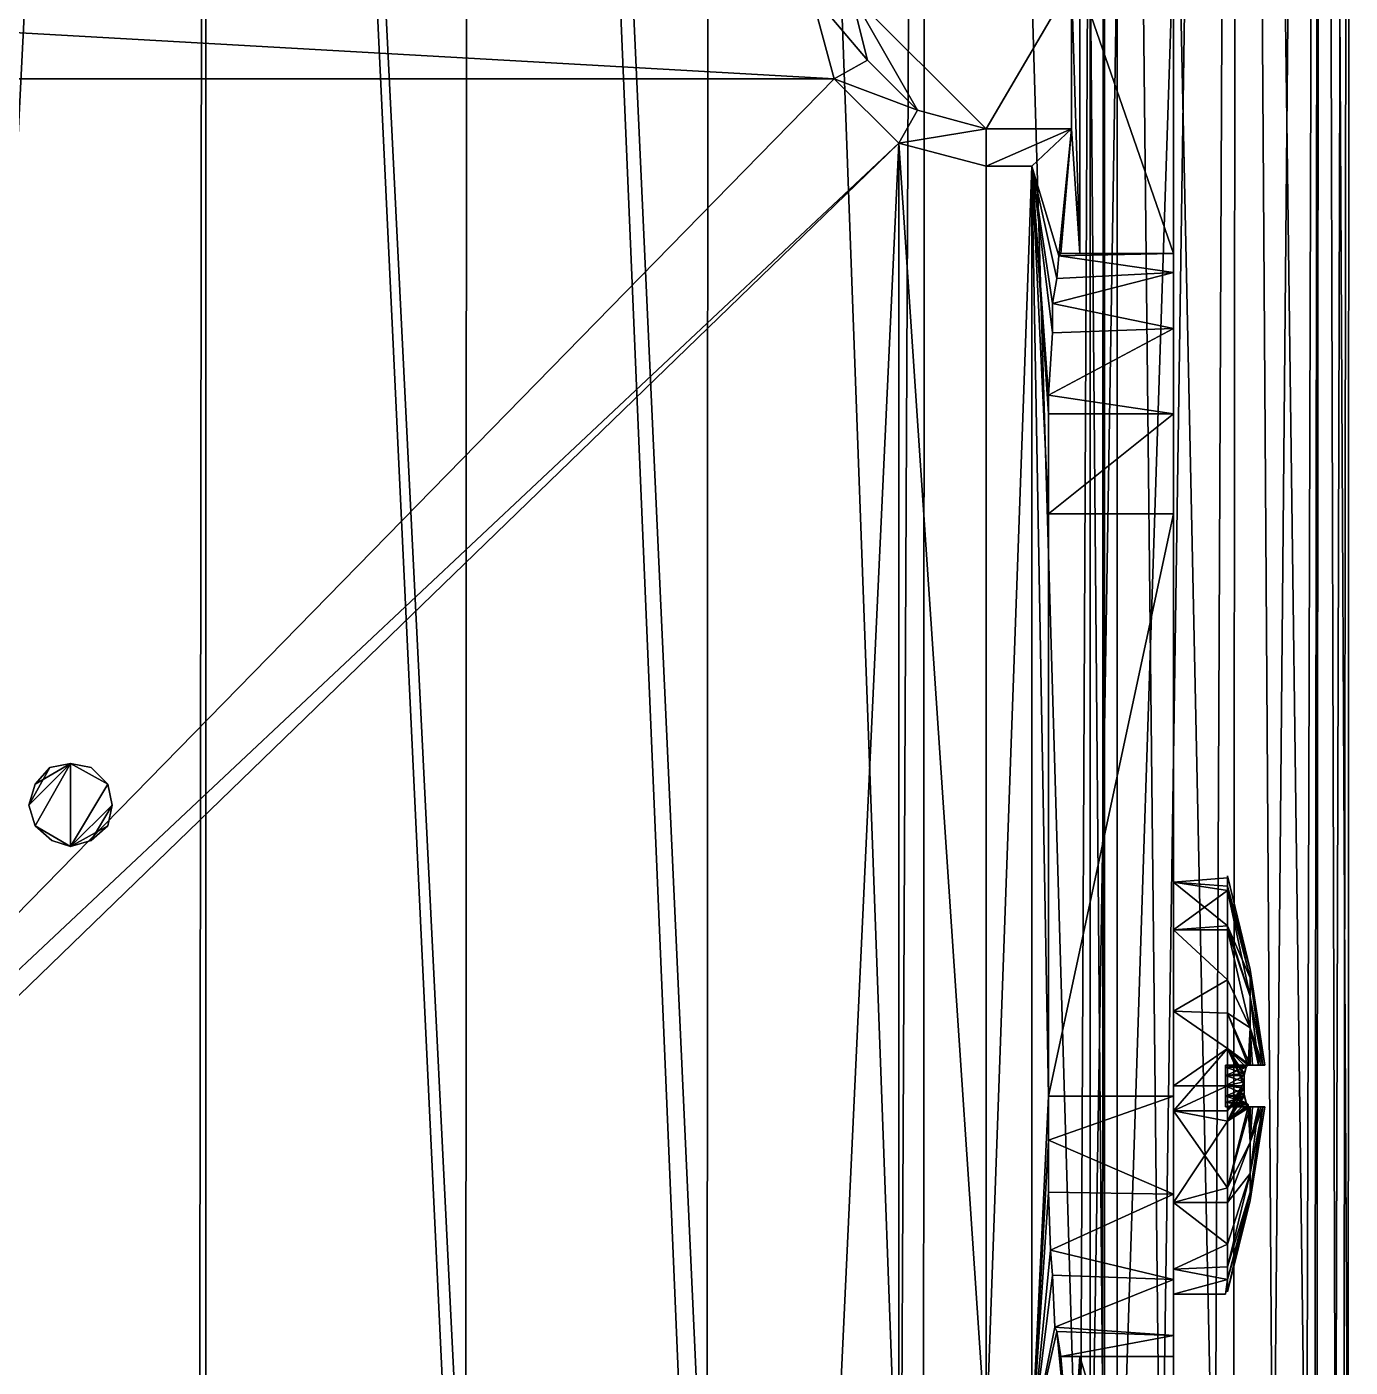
# Model space of a CAD drawing. Header units: metres. Extents: x -0.073 to 0.073, y -0.252 to 0.252.
# Drawn here: x -0.02381 to 0.01594, y -0.08532 to -0.04506 of the extents above; entities that cross this region are included whole.
import ezdxf

# ---------------------------------------------------------------- set-up
doc = ezdxf.new("R2010")
doc.units = ezdxf.units.M
for name, color, linetype in [('Object_0046', 9, 'CONTINUOUS'), ('Object_0047', 9, 'CONTINUOUS'), ('Object_0048', 9, 'CONTINUOUS'), ('Object_0050', 9, 'CONTINUOUS'), ('Object_0053', 9, 'CONTINUOUS'), ('Object_0058', 9, 'CONTINUOUS'), ('Object_0059', 9, 'CONTINUOUS'), ('Object_0091', 9, 'CONTINUOUS'), ('Object_0094', 9, 'CONTINUOUS'), ('Object_0096', 9, 'CONTINUOUS'), ('Object_0110', 9, 'CONTINUOUS'), ('Object_0111', 9, 'CONTINUOUS'), ('Object_0112', 9, 'CONTINUOUS'), ('Object_0128', 9, 'CONTINUOUS'), ('Object_0133', 9, 'CONTINUOUS'), ('Object_0136', 9, 'CONTINUOUS'), ('Object_0144', 9, 'CONTINUOUS'), ('Object_0147', 9, 'CONTINUOUS'), ('Object_0148', 9, 'CONTINUOUS'), ('Object_0153', 9, 'CONTINUOUS'), ('Object_0155', 9, 'CONTINUOUS'), ('Object_0156', 9, 'CONTINUOUS'), ('Object_0165', 9, 'CONTINUOUS'), ('Object_0167', 9, 'CONTINUOUS'), ('Object_0170', 9, 'CONTINUOUS'), ('Object_0174', 9, 'CONTINUOUS')]:
    doc.layers.add(name, color=color, linetype=linetype)

msp = doc.modelspace()

# ---------------------------------------------------------------- linework, layer by layer
at = {"layer": 'Object_0046'}
for points in [[(0.01225, -0.070875, 0.141), (0.01225, -0.070562, 0.142437), (0.012937, -0.073375, 0.142437)], [(0.01225, -0.070875, 0.143938), (0.012937, -0.073375, 0.142437), (0.01225, -0.070562, 0.142437)], [(0.01225, -0.071, 0.140312), (0.01225, -0.070875, 0.141), (0.012937, -0.073625, 0.141312)], [(0.012937, -0.073375, 0.142437), (0.012937, -0.073625, 0.141312), (0.01225, -0.070875, 0.141)], [(0.012937, -0.073375, 0.142437), (0.01225, -0.070875, 0.143938), (0.012937, -0.073625, 0.143625)], [(0.01225, -0.071, 0.144625), (0.012937, -0.073625, 0.143625), (0.01225, -0.070875, 0.143938)], [(0.01225, -0.071, 0.140312), (0.012937, -0.073625, 0.141312), (0.01225, -0.072062, 0.138438)], [(0.012937, -0.073625, 0.143625), (0.01225, -0.071, 0.144625), (0.012937, -0.074187, 0.144687)], [(0.01225, -0.071, 0.144625), (0.01225, -0.072062, 0.1465), (0.012937, -0.074187, 0.144687)], [(0.012937, -0.074187, 0.14025), (0.01225, -0.072062, 0.138438), (0.012937, -0.073625, 0.141312)], [(0.01225, -0.072062, 0.138438), (0.012937, -0.074187, 0.14025), (0.01225, -0.072188, 0.138375)], [(0.01225, -0.072188, 0.146562), (0.012937, -0.074187, 0.144687), (0.01225, -0.072062, 0.1465)], [(0.012937, -0.075125, 0.1395), (0.01225, -0.072188, 0.138375), (0.012937, -0.074187, 0.14025)], [(0.01225, -0.072188, 0.138375), (0.012937, -0.075125, 0.1395), (0.01225, -0.073687, 0.137063)], [(0.012937, -0.074187, 0.144687), (0.01225, -0.072188, 0.146562), (0.012937, -0.075125, 0.145437)], [(0.01225, -0.073687, 0.147875), (0.012937, -0.075125, 0.145437), (0.01225, -0.072188, 0.146562)], [(0.012937, -0.073625, 0.143625), (0.013375, -0.07625, 0.142437), (0.012937, -0.073375, 0.142437)], [(0.012937, -0.073625, 0.141312), (0.012937, -0.073375, 0.142437), (0.013375, -0.07625, 0.142187)], [(0.013375, -0.07625, 0.142437), (0.013375, -0.07625, 0.142187), (0.012937, -0.073375, 0.142437)], [(0.012937, -0.073625, 0.141312), (0.013312, -0.07625, 0.141813), (0.012937, -0.074187, 0.14025)], [(0.013312, -0.07625, 0.141813), (0.012937, -0.073625, 0.141312), (0.013375, -0.07625, 0.142187)], [(0.012937, -0.074187, 0.144687), (0.013312, -0.07625, 0.142813), (0.012937, -0.073625, 0.143625)], [(0.013375, -0.07625, 0.142437), (0.012937, -0.073625, 0.143625), (0.013312, -0.07625, 0.142813)], [(0.01225, -0.074688, 0.136687), (0.01225, -0.073687, 0.137063), (0.012937, -0.075125, 0.1395)], [(0.012937, -0.075125, 0.145437), (0.01225, -0.073687, 0.147875), (0.01225, -0.074688, 0.14825)], [(0.012937, -0.074187, 0.14025), (0.013187, -0.07625, 0.140812), (0.012937, -0.075125, 0.1395)], [(0.013187, -0.07625, 0.140812), (0.012937, -0.074187, 0.14025), (0.013312, -0.07625, 0.141813)], [(0.012937, -0.075125, 0.145437), (0.013312, -0.07625, 0.14325), (0.012937, -0.074187, 0.144687)], [(0.013312, -0.07625, 0.142813), (0.012937, -0.074187, 0.144687), (0.013312, -0.07625, 0.14325)], [(0.01225, -0.07575, 0.136313), (0.01225, -0.074688, 0.136687), (0.012937, -0.07625, 0.139063)], [(0.012937, -0.075125, 0.1395), (0.012937, -0.07625, 0.139063), (0.01225, -0.074688, 0.136687)], [(0.01225, -0.07575, 0.148625), (0.012875, -0.07625, 0.146125), (0.01225, -0.074688, 0.14825)], [(0.012937, -0.075125, 0.145437), (0.01225, -0.074688, 0.14825), (0.012875, -0.07625, 0.146125)], [(0.012875, -0.07625, 0.146125), (0.012937, -0.07625, 0.145875), (0.012937, -0.075125, 0.145437)], [(0.012937, -0.07625, 0.139063), (0.012937, -0.075125, 0.1395), (0.013, -0.07625, 0.139375)], [(0.013, -0.07625, 0.139375), (0.012937, -0.075125, 0.1395), (0.013187, -0.07625, 0.140812)], [(0.01325, -0.07625, 0.144), (0.012937, -0.075125, 0.145437), (0.012937, -0.07625, 0.145875)], [(0.01325, -0.07625, 0.144), (0.01325, -0.07625, 0.143812), (0.012937, -0.075125, 0.145437)], [(0.013312, -0.07625, 0.14325), (0.012937, -0.075125, 0.145437), (0.01325, -0.07625, 0.143812)], [(0.01225, -0.076875, 0.14875), (0.01275, -0.076875, 0.146875), (0.01225, -0.07575, 0.148625)], [(0.01275, -0.076563, 0.14675), (0.01225, -0.07575, 0.148625), (0.01275, -0.076875, 0.146875)], [(0.01275, -0.076563, 0.14675), (0.012812, -0.076312, 0.146562), (0.01225, -0.07575, 0.148625)], [(0.012812, -0.076312, 0.1465), (0.01225, -0.07575, 0.148625), (0.012812, -0.076312, 0.146562)], [(0.01225, -0.07575, 0.148625), (0.012812, -0.076312, 0.1465), (0.012875, -0.07625, 0.146312)], [(0.01275, -0.0765, 0.138188), (0.01225, -0.07575, 0.136313), (0.012812, -0.076312, 0.138438)], [(0.01275, -0.0765, 0.138188), (0.01275, -0.076563, 0.138188), (0.01225, -0.07575, 0.136313)], [(0.01275, -0.07675, 0.138125), (0.01225, -0.07575, 0.136313), (0.01275, -0.076563, 0.138188)], [(0.01225, -0.07575, 0.136313), (0.01275, -0.07675, 0.138125), (0.01225, -0.077625, 0.136313)], [(0.012937, -0.07625, 0.139063), (0.012937, -0.07625, 0.138875), (0.01225, -0.07575, 0.136313)], [(0.012875, -0.07625, 0.13875), (0.01225, -0.07575, 0.136313), (0.012937, -0.07625, 0.138875)], [(0.01225, -0.07575, 0.136313), (0.012875, -0.07625, 0.13875), (0.012812, -0.076312, 0.138438)], [(0.012875, -0.07625, 0.146312), (0.012875, -0.07625, 0.14625), (0.01225, -0.07575, 0.148625)], [(0.012875, -0.07625, 0.146125), (0.01225, -0.07575, 0.148625), (0.012875, -0.07625, 0.14625)], [(0.01275, -0.076875, 0.138125), (0.01225, -0.077625, 0.136313), (0.01275, -0.07675, 0.138125)], [(0.01225, -0.077625, 0.148625), (0.01275, -0.076937, 0.146812), (0.01225, -0.076875, 0.14875)], [(0.01275, -0.076875, 0.146875), (0.01225, -0.076875, 0.14875), (0.01275, -0.076937, 0.146812)], [(0.01225, -0.077625, 0.136313), (0.01275, -0.076875, 0.138125), (0.01225, -0.077938, 0.136313)], [(0.01275, -0.077125, 0.138188), (0.01225, -0.077938, 0.136313), (0.01275, -0.076875, 0.138125)], [(0.01275, -0.076937, 0.146812), (0.01225, -0.077625, 0.148625), (0.01275, -0.077125, 0.14675)], [(0.01275, -0.077125, 0.14675), (0.01225, -0.077938, 0.148625), (0.01275, -0.077187, 0.14675)], [(0.01225, -0.077938, 0.148625), (0.01275, -0.077125, 0.14675), (0.01225, -0.077625, 0.148625)], [(0.01275, -0.077125, 0.138188), (0.012812, -0.077375, 0.138375), (0.01225, -0.077938, 0.136313)], [(0.012812, -0.077375, 0.1465), (0.01275, -0.077187, 0.14675), (0.01225, -0.077938, 0.148625)], [(0.012875, -0.0775, 0.14625), (0.012812, -0.077375, 0.1465), (0.01225, -0.077938, 0.148625)], [(0.012812, -0.077375, 0.138438), (0.01225, -0.077938, 0.136313), (0.012812, -0.077375, 0.138375)], [(0.01225, -0.077938, 0.136313), (0.012812, -0.077375, 0.138438), (0.012875, -0.077437, 0.138625)], [(0.012875, -0.077437, 0.138625), (0.012875, -0.0775, 0.13875), (0.01225, -0.077938, 0.136313)], [(0.012875, -0.0775, 0.138812), (0.01225, -0.077938, 0.136313), (0.012875, -0.0775, 0.13875)], [(0.01225, -0.077938, 0.136313), (0.012875, -0.0775, 0.138812), (0.01225, -0.079938, 0.137063)], [(0.012937, -0.078562, 0.1395), (0.01225, -0.079938, 0.137063), (0.012875, -0.0775, 0.138812)], [(0.012875, -0.0775, 0.14625), (0.01225, -0.077938, 0.148625), (0.012937, -0.0775, 0.146062)], [(0.01225, -0.079938, 0.147875), (0.012937, -0.0775, 0.146062), (0.01225, -0.077938, 0.148625)], [(0.012937, -0.0775, 0.146062), (0.01225, -0.079938, 0.147875), (0.012937, -0.078562, 0.145437)], [(0.012875, -0.0775, 0.138812), (0.012937, -0.0775, 0.139063), (0.012937, -0.078562, 0.1395)], [(0.012937, -0.078562, 0.145437), (0.012937, -0.0775, 0.145875), (0.012937, -0.0775, 0.146062)], [(0.012937, -0.080063, 0.141312), (0.013375, -0.0775, 0.142437), (0.012937, -0.080312, 0.142437)], [(0.013375, -0.0775, 0.14275), (0.012937, -0.080312, 0.142437), (0.013375, -0.0775, 0.142437)], [(0.012937, -0.080312, 0.142437), (0.013375, -0.0775, 0.14275), (0.012937, -0.080063, 0.143625)], [(0.013312, -0.0775, 0.143125), (0.012937, -0.080063, 0.143625), (0.013375, -0.0775, 0.14275)], [(0.012937, -0.080063, 0.143625), (0.013312, -0.0775, 0.143125), (0.012937, -0.0795, 0.144687)], [(0.013187, -0.0775, 0.144125), (0.012937, -0.0795, 0.144687), (0.013312, -0.0775, 0.143125)], [(0.012937, -0.0795, 0.144687), (0.013187, -0.0775, 0.144125), (0.012937, -0.078562, 0.145437)], [(0.013, -0.0775, 0.145563), (0.012937, -0.078562, 0.145437), (0.013187, -0.0775, 0.144125)], [(0.012937, -0.078562, 0.145437), (0.013, -0.0775, 0.145563), (0.012937, -0.0775, 0.145875)], [(0.01325, -0.0775, 0.140938), (0.012937, -0.078562, 0.1395), (0.012937, -0.0775, 0.139063)], [(0.013312, -0.0775, 0.142125), (0.012937, -0.0795, 0.14025), (0.013312, -0.0775, 0.141687)], [(0.012937, -0.078562, 0.1395), (0.013312, -0.0775, 0.141687), (0.012937, -0.0795, 0.14025)], [(0.013312, -0.0775, 0.141687), (0.012937, -0.078562, 0.1395), (0.01325, -0.0775, 0.141125)], [(0.01325, -0.0775, 0.140938), (0.01325, -0.0775, 0.141125), (0.012937, -0.078562, 0.1395)], [(0.013312, -0.0775, 0.142125), (0.012937, -0.080063, 0.141312), (0.012937, -0.0795, 0.14025)], [(0.012937, -0.080063, 0.141312), (0.013312, -0.0775, 0.142125), (0.013375, -0.0775, 0.142437)], [(0.01225, -0.079938, 0.137063), (0.012937, -0.078562, 0.1395), (0.01225, -0.080375, 0.137375)], [(0.012937, -0.0795, 0.14025), (0.01225, -0.080375, 0.137375), (0.012937, -0.078562, 0.1395)], [(0.01225, -0.080375, 0.147563), (0.012937, -0.078562, 0.145437), (0.01225, -0.079938, 0.147875)], [(0.012937, -0.078562, 0.145437), (0.01225, -0.080375, 0.147563), (0.012937, -0.0795, 0.144687)], [(0.01225, -0.082313, 0.139625), (0.012937, -0.0795, 0.14025), (0.012937, -0.080063, 0.141312)], [(0.01225, -0.080375, 0.137375), (0.012937, -0.0795, 0.14025), (0.01225, -0.081625, 0.138438)], [(0.01225, -0.082313, 0.139625), (0.01225, -0.081625, 0.138438), (0.012937, -0.0795, 0.14025)], [(0.01225, -0.080375, 0.147563), (0.01225, -0.081625, 0.1465), (0.012937, -0.0795, 0.144687)], [(0.01225, -0.082313, 0.145313), (0.012937, -0.0795, 0.144687), (0.01225, -0.081625, 0.1465)], [(0.012937, -0.0795, 0.144687), (0.01225, -0.082313, 0.145313), (0.012937, -0.080063, 0.143625)], [(0.01225, -0.082687, 0.144625), (0.012937, -0.080063, 0.143625), (0.01225, -0.082313, 0.145313)], [(0.012937, -0.080063, 0.143625), (0.01225, -0.082687, 0.144625), (0.012937, -0.080312, 0.142437)], [(0.012937, -0.080312, 0.142437), (0.01225, -0.083062, 0.142437), (0.012937, -0.080063, 0.141312)], [(0.01225, -0.082687, 0.140312), (0.012937, -0.080063, 0.141312), (0.01225, -0.083062, 0.142437)], [(0.012937, -0.080063, 0.141312), (0.01225, -0.082687, 0.140312), (0.01225, -0.082313, 0.139625)], [(0.01225, -0.083062, 0.142437), (0.012937, -0.080312, 0.142437), (0.01225, -0.082687, 0.144625)]]:
    msp.add_3dface(points, dxfattribs=at)
at = {"layer": 'Object_0047'}
for points in [[(0.01325, -0.0775, 0.140938), (0.012937, -0.0775, 0.139063), (0.012187, -0.0775, 0.13875)], [(0.012875, -0.0775, 0.138812), (0.012187, -0.0775, 0.13875), (0.012937, -0.0775, 0.139063)], [(0.012187, -0.0775, 0.13875), (0.012875, -0.0775, 0.138812), (0.012875, -0.0775, 0.13875)], [(0.013187, -0.0775, 0.144125), (0.013312, -0.0775, 0.142125), (0.012187, -0.0775, 0.14625)], [(0.013312, -0.0775, 0.141687), (0.012187, -0.0775, 0.14625), (0.013312, -0.0775, 0.142125)], [(0.012187, -0.0775, 0.14625), (0.013312, -0.0775, 0.141687), (0.012187, -0.0775, 0.13875)], [(0.01325, -0.0775, 0.141125), (0.012187, -0.0775, 0.13875), (0.013312, -0.0775, 0.141687)], [(0.012187, -0.0775, 0.13875), (0.01325, -0.0775, 0.141125), (0.01325, -0.0775, 0.140938)], [(0.012187, -0.0775, 0.14625), (0.012937, -0.0775, 0.145875), (0.013187, -0.0775, 0.144125)], [(0.012937, -0.0775, 0.145875), (0.012187, -0.0775, 0.14625), (0.012937, -0.0775, 0.146062)], [(0.012875, -0.0775, 0.14625), (0.012937, -0.0775, 0.146062), (0.012187, -0.0775, 0.14625)], [(0.013, -0.0775, 0.145563), (0.013187, -0.0775, 0.144125), (0.012937, -0.0775, 0.145875)], [(0.013312, -0.0775, 0.143125), (0.013375, -0.0775, 0.14275), (0.013187, -0.0775, 0.144125)], [(0.013375, -0.0775, 0.142437), (0.013187, -0.0775, 0.144125), (0.013375, -0.0775, 0.14275)], [(0.013187, -0.0775, 0.144125), (0.013375, -0.0775, 0.142437), (0.013312, -0.0775, 0.142125)]]:
    msp.add_3dface(points, dxfattribs=at)
at = {"layer": 'Object_0048'}
for points in [[(0.012875, -0.07625, 0.13875), (0.012187, -0.07625, 0.13875), (0.012812, -0.076312, 0.138438)], [(0.012187, -0.076312, 0.138438), (0.012812, -0.076312, 0.138438), (0.012187, -0.07625, 0.13875)], [(0.012812, -0.076312, 0.138438), (0.012187, -0.076312, 0.138438), (0.01275, -0.0765, 0.138188)], [(0.012187, -0.076563, 0.138188), (0.01275, -0.0765, 0.138188), (0.012187, -0.076312, 0.138438)], [(0.01275, -0.0765, 0.138188), (0.012187, -0.076563, 0.138188), (0.01275, -0.076563, 0.138188)], [(0.01275, -0.076563, 0.138188), (0.012187, -0.076563, 0.138188), (0.01275, -0.07675, 0.138125)], [(0.012187, -0.076875, 0.138125), (0.01275, -0.07675, 0.138125), (0.012187, -0.076563, 0.138188)], [(0.01275, -0.07675, 0.138125), (0.012187, -0.076875, 0.138125), (0.01275, -0.076875, 0.138125)], [(0.01275, -0.076875, 0.138125), (0.012187, -0.076875, 0.138125), (0.01275, -0.077125, 0.138188)], [(0.012187, -0.077187, 0.138188), (0.01275, -0.077125, 0.138188), (0.012187, -0.076875, 0.138125)], [(0.01275, -0.077125, 0.138188), (0.012187, -0.077187, 0.138188), (0.012812, -0.077375, 0.138375)], [(0.012187, -0.077375, 0.138438), (0.012812, -0.077375, 0.138375), (0.012187, -0.077187, 0.138188)], [(0.012812, -0.077375, 0.138375), (0.012187, -0.077375, 0.138438), (0.012812, -0.077375, 0.138438)], [(0.012812, -0.077375, 0.138438), (0.012187, -0.077375, 0.138438), (0.012875, -0.077437, 0.138625)], [(0.012187, -0.0775, 0.13875), (0.012875, -0.077437, 0.138625), (0.012187, -0.077375, 0.138438)], [(0.012875, -0.077437, 0.138625), (0.012187, -0.0775, 0.13875), (0.012875, -0.0775, 0.13875)]]:
    msp.add_3dface(points, dxfattribs=at)
at = {"layer": 'Object_0050'}
for points in [[(-0.018438, 0.064063, 0.049313), (-0.026313, -0.092812, 0.049313), (-0.0265, 0.064063, 0.049313)], [(-0.026313, -0.092812, 0.049313), (-0.018438, 0.064063, 0.049313), (-0.018625, -0.092812, 0.049313)], [(-0.018438, -0.092812, 0.049313), (-0.018625, -0.092812, 0.049313), (-0.018438, 0.064063, 0.049313)], [(-0.010563, 0.064063, 0.051), (-0.010625, -0.092812, 0.051), (-0.018438, 0.064063, 0.049313)], [(-0.011, -0.092812, 0.050813), (-0.018438, 0.064063, 0.049313), (-0.010625, -0.092812, 0.051)], [(-0.018438, 0.064063, 0.049313), (-0.011, -0.092812, 0.050813), (-0.018438, -0.092812, 0.049313)], [(-0.010625, -0.092812, 0.051), (-0.010563, 0.064063, 0.051), (-0.003938, -0.092812, 0.053875)], [(-0.003313, 0.064063, 0.05425), (-0.003375, -0.092812, 0.054312), (-0.010563, 0.064063, 0.051)], [(-0.003375, -0.092812, 0.054312), (-0.003938, -0.092812, 0.053875), (-0.010563, 0.064063, 0.051)], [(-0.003375, -0.092812, 0.054312), (-0.003313, 0.064063, 0.05425), (0.002437, -0.092812, 0.058312)], [(0.003187, 0.064063, 0.058938), (0.002437, -0.092812, 0.058312), (-0.003313, 0.064063, 0.05425)], [(0.002437, -0.092812, 0.058312), (0.003187, 0.064063, 0.058938), (0.003125, -0.092812, 0.059)], [(0.007812, -0.092812, 0.063875), (0.003125, -0.092812, 0.059), (0.003187, 0.064063, 0.058938)], [(0.008562, 0.064063, 0.064937), (0.007812, -0.092812, 0.063875), (0.003187, 0.064063, 0.058938)], [(0.007812, -0.092812, 0.063875), (0.008562, 0.064063, 0.064937), (0.0085, -0.092812, 0.065)], [(0.008125, -0.042563, 0.110687), (0.008562, -0.092812, 0.110063), (0.008562, 0.064063, 0.110063)], [(0.011875, -0.092812, 0.070437), (0.0085, -0.092812, 0.065), (0.008562, 0.064063, 0.064937)], [(0.012562, 0.064063, 0.071875), (0.011875, -0.092812, 0.070437), (0.008562, 0.064063, 0.064937)], [(0.01025, -0.092812, 0.107562), (0.008562, 0.064063, 0.110063), (0.008562, -0.092812, 0.110063)], [(0.008562, 0.064063, 0.110063), (0.01025, -0.092812, 0.107562), (0.012562, 0.064063, 0.103125)], [(0.01025, -0.092812, 0.107562), (0.012437, -0.092812, 0.103), (0.012562, 0.064063, 0.103125)], [(0.011875, -0.092812, 0.070437), (0.012562, 0.064063, 0.071875), (0.012437, -0.092812, 0.071937)], [(0.014625, -0.092812, 0.077688), (0.012437, -0.092812, 0.071937), (0.012562, 0.064063, 0.071875)], [(0.013625, -0.092812, 0.100562), (0.012562, 0.064063, 0.103125), (0.012437, -0.092812, 0.103)], [(0.015062, 0.064063, 0.079563), (0.014625, -0.092812, 0.077688), (0.012562, 0.064063, 0.071875)], [(0.012562, 0.064063, 0.103125), (0.013625, -0.092812, 0.100562), (0.015062, 0.064063, 0.095437)], [(0.013625, -0.092812, 0.100562), (0.014875, -0.092812, 0.095437), (0.015062, 0.064063, 0.095437)], [(0.014625, -0.092812, 0.077688), (0.015062, 0.064063, 0.079563), (0.014937, -0.092812, 0.079563)], [(0.0155, -0.092812, 0.093062), (0.015062, 0.064063, 0.095437), (0.014875, -0.092812, 0.095437)], [(0.015875, -0.092812, 0.085375), (0.014937, -0.092812, 0.079563), (0.015062, 0.064063, 0.079563)], [(0.015062, 0.064063, 0.079563), (0.015937, 0.064063, 0.0875), (0.015875, -0.092812, 0.085375)], [(0.015062, 0.064063, 0.095437), (0.0155, -0.092812, 0.093062), (0.015937, 0.064063, 0.0875)], [(0.01575, -0.092812, 0.0875), (0.015937, 0.064063, 0.0875), (0.0155, -0.092812, 0.093062)], [(0.015937, 0.064063, 0.0875), (0.01575, -0.092812, 0.0875), (0.015875, -0.092812, 0.085375)], [(0.008125, -0.042563, 0.110687), (0.008125, -0.092812, 0.110687), (0.008562, -0.092812, 0.110063)]]:
    msp.add_3dface(points, dxfattribs=at)
at = {"layer": 'Object_0053'}
for points in [[(0.007812, -0.04375, 0.132812), (0.007562, -0.04375, 0.137187), (0.007812, -0.051875, 0.132812)], [(0.007562, -0.048125, 0.137187), (0.007812, -0.051875, 0.132812), (0.007562, -0.04375, 0.137187)], [(0.006375, -0.04925, 0.159063), (0.007187, -0.051937, 0.144125), (0.007562, -0.048125, 0.137187)], [(0.00725, -0.051875, 0.142813), (0.007562, -0.048125, 0.137187), (0.007187, -0.051937, 0.144125)], [(0.007562, -0.048125, 0.137187), (0.00725, -0.051875, 0.142813), (0.007812, -0.051875, 0.132812)], [(0.006875, -0.056688, 0.149875), (0.006875, -0.056125, 0.14975), (0.006375, -0.04925, 0.159063)], [(0.007, -0.05425, 0.148187), (0.006375, -0.04925, 0.159063), (0.006875, -0.056125, 0.14975)], [(0.006375, -0.04925, 0.159063), (0.007, -0.05425, 0.148187), (0.007, -0.053375, 0.147437)], [(0.007, -0.053375, 0.147437), (0.007125, -0.052625, 0.145687), (0.006375, -0.04925, 0.159063)], [(0.007187, -0.051937, 0.144125), (0.006375, -0.04925, 0.159063), (0.007125, -0.052625, 0.145687)], [(0.006375, -0.087563, 0.159063), (0.006875, -0.077187, 0.150625), (0.006375, -0.04925, 0.159063)], [(0.006875, -0.059687, 0.150625), (0.006375, -0.04925, 0.159063), (0.006875, -0.077187, 0.150625)], [(0.006375, -0.04925, 0.159063), (0.006875, -0.059687, 0.150625), (0.006875, -0.056688, 0.149875)], [(0.006875, -0.077187, 0.150625), (0.006375, -0.087563, 0.159063), (0.006875, -0.0785, 0.1505)], [(0.006875, -0.080063, 0.149812), (0.006875, -0.0785, 0.1505), (0.006375, -0.087563, 0.159063)], [(0.006875, -0.080063, 0.149812), (0.006375, -0.087563, 0.159063), (0.006937, -0.081812, 0.149062)], [(0.007, -0.082562, 0.148187), (0.006937, -0.081812, 0.149062), (0.006375, -0.087563, 0.159063)], [(0.006375, -0.087563, 0.159063), (0.007062, -0.084125, 0.146312), (0.007, -0.082562, 0.148187)], [(0.007062, -0.084125, 0.146312), (0.006375, -0.087563, 0.159063), (0.007125, -0.08425, 0.14575)], [(0.007562, -0.08875, 0.137187), (0.007125, -0.08425, 0.14575), (0.006375, -0.087563, 0.159063)], [(0.007125, -0.08425, 0.14575), (0.007562, -0.08875, 0.137187), (0.00725, -0.085, 0.142813)], [(0.007812, -0.085, 0.132812), (0.00725, -0.085, 0.142813), (0.007562, -0.08875, 0.137187)], [(0.007812, -0.085, 0.132812), (0.007562, -0.08875, 0.137187), (0.007812, -0.093125, 0.132812)]]:
    msp.add_3dface(points, dxfattribs=at)
at = {"layer": 'Object_0058'}
for points in [[(0.012812, -0.076312, 0.1465), (0.012187, -0.076312, 0.146562), (0.012875, -0.07625, 0.146312)], [(0.012187, -0.07625, 0.14625), (0.012875, -0.07625, 0.146312), (0.012187, -0.076312, 0.146562)], [(0.012875, -0.07625, 0.146312), (0.012187, -0.07625, 0.14625), (0.012875, -0.07625, 0.14625)], [(0.01275, -0.076563, 0.14675), (0.012187, -0.076563, 0.14675), (0.012812, -0.076312, 0.146562)], [(0.012187, -0.076312, 0.146562), (0.012812, -0.076312, 0.146562), (0.012187, -0.076563, 0.14675)], [(0.012812, -0.076312, 0.146562), (0.012187, -0.076312, 0.146562), (0.012812, -0.076312, 0.1465)], [(0.01275, -0.076875, 0.146875), (0.012187, -0.076875, 0.146875), (0.01275, -0.076563, 0.14675)], [(0.012187, -0.076563, 0.14675), (0.01275, -0.076563, 0.14675), (0.012187, -0.076875, 0.146875)], [(0.012187, -0.076875, 0.146875), (0.01275, -0.076937, 0.146812), (0.012187, -0.077187, 0.14675)], [(0.01275, -0.076937, 0.146812), (0.012187, -0.076875, 0.146875), (0.01275, -0.076875, 0.146875)], [(0.01275, -0.077125, 0.14675), (0.012187, -0.077187, 0.14675), (0.01275, -0.076937, 0.146812)], [(0.01275, -0.077187, 0.14675), (0.012187, -0.077187, 0.14675), (0.01275, -0.077125, 0.14675)], [(0.012812, -0.077375, 0.1465), (0.012187, -0.077375, 0.146562), (0.01275, -0.077187, 0.14675)], [(0.012187, -0.077187, 0.14675), (0.01275, -0.077187, 0.14675), (0.012187, -0.077375, 0.146562)], [(0.012875, -0.0775, 0.14625), (0.012187, -0.0775, 0.14625), (0.012812, -0.077375, 0.1465)], [(0.012187, -0.077375, 0.146562), (0.012812, -0.077375, 0.1465), (0.012187, -0.0775, 0.14625)]]:
    msp.add_3dface(points, dxfattribs=at)
at = {"layer": 'Object_0059'}
for points in [[(0.012187, -0.07625, 0.13875), (0.012187, -0.076875, 0.138125), (0.012187, -0.076312, 0.138438)], [(0.012187, -0.076312, 0.146562), (0.012187, -0.0775, 0.14625), (0.012187, -0.07625, 0.14625)], [(0.012187, -0.07625, 0.13875), (0.012187, -0.07625, 0.14625), (0.012187, -0.0775, 0.14625)], [(0.012187, -0.07625, 0.13875), (0.012187, -0.077375, 0.138438), (0.012187, -0.076875, 0.138125)], [(0.012187, -0.077375, 0.138438), (0.012187, -0.07625, 0.13875), (0.012187, -0.0775, 0.13875)], [(0.012187, -0.0775, 0.14625), (0.012187, -0.0775, 0.13875), (0.012187, -0.07625, 0.13875)], [(0.012187, -0.076563, 0.138188), (0.012187, -0.076312, 0.138438), (0.012187, -0.076875, 0.138125)], [(0.012187, -0.076563, 0.14675), (0.012187, -0.076875, 0.146875), (0.012187, -0.076312, 0.146562)], [(0.012187, -0.0775, 0.14625), (0.012187, -0.076312, 0.146562), (0.012187, -0.076875, 0.146875)], [(0.012187, -0.077187, 0.14675), (0.012187, -0.077375, 0.146562), (0.012187, -0.076875, 0.146875)], [(0.012187, -0.0775, 0.14625), (0.012187, -0.076875, 0.146875), (0.012187, -0.077375, 0.146562)], [(0.012187, -0.077187, 0.138188), (0.012187, -0.076875, 0.138125), (0.012187, -0.077375, 0.138438)]]:
    msp.add_3dface(points, dxfattribs=at)
at = {"layer": 'Object_0091'}
for points in [[(0.008125, -0.042563, 0.110687), (0.008937, -0.042563, 0.12625), (0.008125, -0.092812, 0.110687)], [(0.008937, -0.09425, 0.12625), (0.008125, -0.092812, 0.110687), (0.008937, -0.042563, 0.12625)]]:
    msp.add_3dface(points, dxfattribs=at)
at = {"layer": 'Object_0094'}
for points in [[(0.012187, -0.07625, 0.13875), (0.012875, -0.07625, 0.13875), (0.012937, -0.07625, 0.138875)], [(0.012875, -0.07625, 0.14625), (0.012187, -0.07625, 0.14625), (0.012875, -0.07625, 0.146125)], [(0.012937, -0.07625, 0.145875), (0.012875, -0.07625, 0.146125), (0.012187, -0.07625, 0.14625)], [(0.012187, -0.07625, 0.14625), (0.01325, -0.07625, 0.143812), (0.012937, -0.07625, 0.145875)], [(0.01325, -0.07625, 0.143812), (0.012187, -0.07625, 0.14625), (0.013312, -0.07625, 0.14325)], [(0.012187, -0.07625, 0.13875), (0.013312, -0.07625, 0.14325), (0.012187, -0.07625, 0.14625)], [(0.013312, -0.07625, 0.14325), (0.012187, -0.07625, 0.13875), (0.013312, -0.07625, 0.142813)], [(0.012937, -0.07625, 0.138875), (0.013312, -0.07625, 0.142813), (0.012187, -0.07625, 0.13875)], [(0.012937, -0.07625, 0.139063), (0.013, -0.07625, 0.139375), (0.013187, -0.07625, 0.140812)], [(0.013187, -0.07625, 0.140812), (0.013312, -0.07625, 0.141813), (0.012937, -0.07625, 0.139063)], [(0.013375, -0.07625, 0.142187), (0.012937, -0.07625, 0.139063), (0.013312, -0.07625, 0.141813)], [(0.012937, -0.07625, 0.139063), (0.013375, -0.07625, 0.142187), (0.012937, -0.07625, 0.138875)], [(0.01325, -0.07625, 0.144), (0.012937, -0.07625, 0.145875), (0.01325, -0.07625, 0.143812)], [(0.013312, -0.07625, 0.142813), (0.012937, -0.07625, 0.138875), (0.013375, -0.07625, 0.142437)], [(0.013375, -0.07625, 0.142187), (0.013375, -0.07625, 0.142437), (0.012937, -0.07625, 0.138875)]]:
    msp.add_3dface(points, dxfattribs=at)
at = {"layer": 'Object_0096'}
for points in [[(0.008937, -0.042563, 0.129375), (0.008937, -0.09425, 0.129375), (0.008937, -0.042563, 0.12625)], [(0.008937, -0.09425, 0.12625), (0.008937, -0.042563, 0.12625), (0.008937, -0.09425, 0.129375)]]:
    msp.add_3dface(points, dxfattribs=at)
at = {"layer": 'Object_0110'}
for points in [[(0.010625, -0.051875, 0.142813), (0.007187, -0.051937, 0.144125), (0.010625, -0.052438, 0.14575)], [(0.007187, -0.051937, 0.144125), (0.010625, -0.051875, 0.142813), (0.00725, -0.051875, 0.142813)], [(0.007125, -0.052625, 0.145687), (0.010625, -0.052438, 0.14575), (0.007187, -0.051937, 0.144125)], [(0.010625, -0.052438, 0.14575), (0.007, -0.053375, 0.147437), (0.010625, -0.054125, 0.148313)], [(0.007, -0.053375, 0.147437), (0.010625, -0.052438, 0.14575), (0.007125, -0.052625, 0.145687)], [(0.007, -0.05425, 0.148187), (0.010625, -0.054125, 0.148313), (0.007, -0.053375, 0.147437)], [(0.010625, -0.054125, 0.148313), (0.006875, -0.056125, 0.14975), (0.010625, -0.056688, 0.15)], [(0.006875, -0.056125, 0.14975), (0.010625, -0.054125, 0.148313), (0.007, -0.05425, 0.148187)], [(0.006875, -0.056688, 0.149875), (0.010625, -0.056688, 0.15), (0.006875, -0.056125, 0.14975)], [(0.010625, -0.059687, 0.150625), (0.010625, -0.056688, 0.15), (0.006875, -0.059687, 0.150625)], [(0.006875, -0.056688, 0.149875), (0.006875, -0.059687, 0.150625), (0.010625, -0.056688, 0.15)]]:
    msp.add_3dface(points, dxfattribs=at)
at = {"layer": 'Object_0111'}
for points in [[(0.010625, -0.051875, 0.142813), (0.010625, -0.051875, 0.132812), (0.00725, -0.051875, 0.142813)], [(0.007812, -0.051875, 0.132812), (0.00725, -0.051875, 0.142813), (0.010625, -0.051875, 0.132812)]]:
    msp.add_3dface(points, dxfattribs=at)
at = {"layer": 'Object_0112'}
for points in [[(0.010625, -0.077187, 0.150625), (0.010625, -0.059687, 0.150625), (0.006875, -0.077187, 0.150625)], [(0.006875, -0.059687, 0.150625), (0.006875, -0.077187, 0.150625), (0.010625, -0.059687, 0.150625)]]:
    msp.add_3dface(points, dxfattribs=at)
at = {"layer": 'Object_0128'}
for points in [[(0.010625, -0.085, 0.142813), (0.00725, -0.085, 0.142813), (0.010625, -0.085, 0.132812)], [(0.007812, -0.085, 0.132812), (0.010625, -0.085, 0.132812), (0.00725, -0.085, 0.142813)]]:
    msp.add_3dface(points, dxfattribs=at)
at = {"layer": 'Object_0133'}
for points in [[(0.000937, -0.044062, 0.137187), (0.005, -0.048125, 0.137187), (0.007562, -0.04375, 0.137187)], [(0.007562, -0.048125, 0.137187), (0.007562, -0.04375, 0.137187), (0.005, -0.048125, 0.137187)], [(0.005, -0.048125, 0.137187), (0.000937, -0.044062, 0.137187), (0.002937, -0.047562, 0.137187)], [(0.001437, -0.046063, 0.137187), (0.002937, -0.047562, 0.137187), (0.000937, -0.044062, 0.137187)]]:
    msp.add_3dface(points, dxfattribs=at)
at = {"layer": 'Object_0136'}
for points in [[(0.000937, -0.044062, 0.137187), (-0.00025, -0.044062, 0.159063), (0.001437, -0.046063, 0.137187)], [(0.000437, -0.046625, 0.159063), (0.001437, -0.046063, 0.137187), (-0.00025, -0.044062, 0.159063)], [(0.001437, -0.046063, 0.137187), (0.000437, -0.046625, 0.159063), (0.002937, -0.047562, 0.137187)], [(0.002375, -0.048562, 0.159063), (0.002937, -0.047562, 0.137187), (0.000437, -0.046625, 0.159063)], [(0.002937, -0.047562, 0.137187), (0.002375, -0.048562, 0.159063), (0.005, -0.048125, 0.137187)], [(0.005, -0.04925, 0.159063), (0.005, -0.048125, 0.137187), (0.002375, -0.048562, 0.159063)]]:
    msp.add_3dface(points, dxfattribs=at)
at = {"layer": 'Object_0144'}
for points in [[(0.010625, -0.0425, 0.132812), (0.007812, -0.04375, 0.132812), (0.010625, -0.051875, 0.132812)], [(0.007812, -0.051875, 0.132812), (0.010625, -0.051875, 0.132812), (0.007812, -0.04375, 0.132812)], [(0.007812, -0.093125, 0.132812), (0.010625, -0.094375, 0.132812), (0.007812, -0.085, 0.132812)], [(0.010625, -0.085, 0.132812), (0.007812, -0.085, 0.132812), (0.010625, -0.094375, 0.132812)]]:
    msp.add_3dface(points, dxfattribs=at)
at = {"layer": 'Object_0147'}
for points in [[(-0.0225, -0.067187, 0.12875), (-0.02375, -0.068437, 0.12875), (-0.023125, -0.067312, 0.12875)], [(-0.02375, -0.068437, 0.12875), (-0.0225, -0.067187, 0.12875), (-0.023563, -0.069063, 0.12875)], [(-0.0225, -0.069687, 0.12875), (-0.023563, -0.069063, 0.12875), (-0.0225, -0.067187, 0.12875)], [(-0.0225, -0.067187, 0.12875), (-0.021375, -0.067813, 0.12875), (-0.0225, -0.069687, 0.12875)], [(-0.021375, -0.067813, 0.12875), (-0.0225, -0.067187, 0.12875), (-0.021875, -0.067312, 0.12875)], [(-0.023563, -0.067813, 0.12875), (-0.023125, -0.067312, 0.12875), (-0.02375, -0.068437, 0.12875)], [(-0.02125, -0.068437, 0.12875), (-0.0225, -0.069687, 0.12875), (-0.021375, -0.067813, 0.12875)], [(-0.0225, -0.069687, 0.12875), (-0.02125, -0.068437, 0.12875), (-0.021875, -0.0695, 0.12875)], [(-0.021375, -0.069063, 0.12875), (-0.021875, -0.0695, 0.12875), (-0.02125, -0.068437, 0.12875)], [(-0.023563, -0.069063, 0.12875), (-0.0225, -0.069687, 0.12875), (-0.023063, -0.0695, 0.12875)]]:
    msp.add_3dface(points, dxfattribs=at)
at = {"layer": 'Object_0148'}
for points in [[(-0.023563, -0.069063, 0.128125), (-0.0225, -0.067187, 0.128125), (-0.02375, -0.068437, 0.128125)], [(-0.023563, -0.067813, 0.128125), (-0.02375, -0.068437, 0.128125), (-0.0225, -0.067187, 0.128125)], [(-0.0225, -0.067187, 0.128125), (-0.023125, -0.067312, 0.128125), (-0.023563, -0.067813, 0.128125)], [(-0.0225, -0.067187, 0.128125), (-0.023563, -0.069063, 0.128125), (-0.0225, -0.069687, 0.128125)], [(-0.021875, -0.067312, 0.128125), (-0.0225, -0.067187, 0.128125), (-0.021375, -0.067813, 0.128125)], [(-0.0225, -0.069687, 0.128125), (-0.021375, -0.067813, 0.128125), (-0.0225, -0.067187, 0.128125)], [(-0.021375, -0.067813, 0.128125), (-0.0225, -0.069687, 0.128125), (-0.02125, -0.068437, 0.128125)], [(-0.021375, -0.069063, 0.128125), (-0.02125, -0.068437, 0.128125), (-0.0225, -0.069687, 0.128125)], [(-0.023063, -0.0695, 0.128125), (-0.0225, -0.069687, 0.128125), (-0.023563, -0.069063, 0.128125)], [(-0.0225, -0.069687, 0.128125), (-0.021875, -0.0695, 0.128125), (-0.021375, -0.069063, 0.128125)]]:
    msp.add_3dface(points, dxfattribs=at)
at = {"layer": 'Object_0153'}
for points in [[(0.010625, -0.077187, 0.150625), (0.006875, -0.0785, 0.1505), (0.010625, -0.080125, 0.15)], [(0.006875, -0.0785, 0.1505), (0.010625, -0.077187, 0.150625), (0.006875, -0.077187, 0.150625)], [(0.006875, -0.080063, 0.149812), (0.010625, -0.080125, 0.15), (0.006875, -0.0785, 0.1505)], [(0.006937, -0.081812, 0.149062), (0.010625, -0.080125, 0.15), (0.006875, -0.080063, 0.149812)], [(0.010625, -0.080125, 0.15), (0.006937, -0.081812, 0.149062), (0.010625, -0.082687, 0.148313)], [(0.007, -0.082562, 0.148187), (0.010625, -0.082687, 0.148313), (0.006937, -0.081812, 0.149062)], [(0.007062, -0.084125, 0.146312), (0.010625, -0.082687, 0.148313), (0.007, -0.082562, 0.148187)], [(0.010625, -0.082687, 0.148313), (0.007062, -0.084125, 0.146312), (0.010625, -0.084375, 0.14575)], [(0.007125, -0.08425, 0.14575), (0.010625, -0.084375, 0.14575), (0.007062, -0.084125, 0.146312)], [(0.007125, -0.08425, 0.14575), (0.00725, -0.085, 0.142813), (0.010625, -0.084375, 0.14575)], [(0.010625, -0.085, 0.142813), (0.010625, -0.084375, 0.14575), (0.00725, -0.085, 0.142813)]]:
    msp.add_3dface(points, dxfattribs=at)
at = {"layer": 'Object_0155'}
for points in [[(0.010625, -0.094375, 0.129375), (0.008937, -0.09425, 0.129375), (0.010625, -0.0425, 0.129375)], [(0.008937, -0.042563, 0.129375), (0.010625, -0.0425, 0.129375), (0.008937, -0.09425, 0.129375)]]:
    msp.add_3dface(points, dxfattribs=at)
at = {"layer": 'Object_0156'}
for points in [[(0.010625, -0.07075, 0.143938), (0.01225, -0.070625, 0.142437), (0.010625, -0.07075, 0.141)], [(0.01225, -0.070875, 0.141), (0.010625, -0.07075, 0.141), (0.01225, -0.070625, 0.142437)], [(0.010625, -0.07075, 0.143938), (0.01225, -0.070875, 0.143938), (0.01225, -0.070625, 0.142437)], [(0.010625, -0.07075, 0.141), (0.01225, -0.072062, 0.138438), (0.010625, -0.072188, 0.138312)], [(0.01225, -0.072062, 0.138438), (0.010625, -0.07075, 0.141), (0.01225, -0.071, 0.140312)], [(0.010625, -0.07075, 0.141), (0.01225, -0.070875, 0.141), (0.01225, -0.071, 0.140312)], [(0.010625, -0.072188, 0.146625), (0.01225, -0.071, 0.144625), (0.010625, -0.07075, 0.143938)], [(0.01225, -0.070875, 0.143938), (0.010625, -0.07075, 0.143938), (0.01225, -0.071, 0.144625)], [(0.01225, -0.071, 0.144625), (0.010625, -0.072188, 0.146625), (0.01225, -0.072062, 0.1465)], [(0.01225, -0.072188, 0.138375), (0.010625, -0.072188, 0.138312), (0.01225, -0.072062, 0.138438)], [(0.01225, -0.072188, 0.146562), (0.01225, -0.072062, 0.1465), (0.010625, -0.072188, 0.146625)], [(0.010625, -0.072188, 0.138312), (0.01225, -0.073687, 0.137063), (0.010625, -0.074625, 0.136625)], [(0.01225, -0.073687, 0.137063), (0.010625, -0.072188, 0.138312), (0.01225, -0.072188, 0.138375)], [(0.01225, -0.072188, 0.146562), (0.010625, -0.072188, 0.146625), (0.01225, -0.073687, 0.147875)], [(0.010625, -0.074625, 0.148313), (0.01225, -0.073687, 0.147875), (0.010625, -0.072188, 0.146625)], [(0.01225, -0.074688, 0.136687), (0.010625, -0.074625, 0.136625), (0.01225, -0.073687, 0.137063)], [(0.01225, -0.073687, 0.147875), (0.010625, -0.074625, 0.148313), (0.01225, -0.074688, 0.14825)], [(0.010625, -0.074625, 0.136625), (0.01225, -0.07575, 0.136313), (0.010625, -0.077625, 0.13625)], [(0.01225, -0.07575, 0.136313), (0.010625, -0.074625, 0.136625), (0.01225, -0.074688, 0.136687)], [(0.01225, -0.074688, 0.14825), (0.010625, -0.074625, 0.148313), (0.01225, -0.07575, 0.148625)], [(0.010625, -0.076875, 0.148688), (0.01225, -0.07575, 0.148625), (0.010625, -0.074625, 0.148313)], [(0.01225, -0.077625, 0.136313), (0.010625, -0.077625, 0.13625), (0.01225, -0.07575, 0.136313)], [(0.01225, -0.07575, 0.148625), (0.010625, -0.076875, 0.148688), (0.01225, -0.076875, 0.14875)], [(0.010625, -0.077625, 0.148688), (0.01225, -0.076875, 0.14875), (0.010625, -0.076875, 0.148688)], [(0.01225, -0.076875, 0.14875), (0.010625, -0.077625, 0.148688), (0.01225, -0.077625, 0.148625)], [(0.01225, -0.077625, 0.136313), (0.01225, -0.077938, 0.136313), (0.010625, -0.077625, 0.13625)], [(0.01225, -0.079938, 0.137063), (0.010625, -0.077625, 0.13625), (0.01225, -0.077938, 0.136313)], [(0.010625, -0.077625, 0.13625), (0.01225, -0.079938, 0.137063), (0.010625, -0.080375, 0.137313)], [(0.01225, -0.077625, 0.148625), (0.010625, -0.077625, 0.148688), (0.01225, -0.077938, 0.148625)], [(0.010625, -0.080375, 0.147625), (0.01225, -0.077938, 0.148625), (0.010625, -0.077625, 0.148688)], [(0.01225, -0.077938, 0.148625), (0.010625, -0.080375, 0.147625), (0.01225, -0.079938, 0.147875)], [(0.01225, -0.080375, 0.137375), (0.010625, -0.080375, 0.137313), (0.01225, -0.079938, 0.137063)], [(0.010625, -0.080375, 0.147625), (0.01225, -0.080375, 0.147563), (0.01225, -0.079938, 0.147875)], [(0.010625, -0.080375, 0.137313), (0.01225, -0.081625, 0.138438), (0.010625, -0.082375, 0.139563)], [(0.010625, -0.080375, 0.137313), (0.01225, -0.080375, 0.137375), (0.01225, -0.081625, 0.138438)], [(0.010625, -0.082375, 0.145375), (0.01225, -0.081625, 0.1465), (0.010625, -0.080375, 0.147625)], [(0.01225, -0.080375, 0.147563), (0.010625, -0.080375, 0.147625), (0.01225, -0.081625, 0.1465)], [(0.01225, -0.082313, 0.139625), (0.010625, -0.082375, 0.139563), (0.01225, -0.081625, 0.138438)], [(0.010625, -0.082375, 0.145375), (0.01225, -0.082313, 0.145313), (0.01225, -0.081625, 0.1465)], [(0.010625, -0.082375, 0.139563), (0.01225, -0.082313, 0.139625), (0.01225, -0.082687, 0.140312)], [(0.01225, -0.082313, 0.145313), (0.010625, -0.082375, 0.145375), (0.01225, -0.082687, 0.144625)], [(0.010625, -0.083125, 0.1425), (0.010625, -0.082375, 0.139563), (0.01225, -0.082687, 0.140312)], [(0.010625, -0.083125, 0.1425), (0.01225, -0.082687, 0.144625), (0.010625, -0.082375, 0.145375)], [(0.01225, -0.082687, 0.140312), (0.012187, -0.083125, 0.1425), (0.010625, -0.083125, 0.1425)], [(0.01225, -0.082687, 0.144625), (0.010625, -0.083125, 0.1425), (0.012187, -0.083125, 0.1425)]]:
    msp.add_3dface(points, dxfattribs=at)
at = {"layer": 'Object_0165'}
for points in [[(-0.0225, -0.067187, 0.128125), (-0.023125, -0.067312, 0.12875), (-0.023125, -0.067312, 0.128125)], [(-0.023125, -0.067312, 0.12875), (-0.0225, -0.067187, 0.128125), (-0.0225, -0.067187, 0.12875)], [(-0.021875, -0.067312, 0.128125), (-0.0225, -0.067187, 0.12875), (-0.0225, -0.067187, 0.128125)], [(-0.0225, -0.067187, 0.12875), (-0.021875, -0.067312, 0.128125), (-0.021875, -0.067312, 0.12875)], [(-0.023125, -0.067312, 0.128125), (-0.023563, -0.067813, 0.12875), (-0.023563, -0.067813, 0.128125)], [(-0.023563, -0.067813, 0.12875), (-0.023125, -0.067312, 0.128125), (-0.023125, -0.067312, 0.12875)], [(-0.021375, -0.067813, 0.128125), (-0.021875, -0.067312, 0.12875), (-0.021875, -0.067312, 0.128125)], [(-0.021875, -0.067312, 0.12875), (-0.021375, -0.067813, 0.128125), (-0.021375, -0.067813, 0.12875)], [(-0.023563, -0.067813, 0.128125), (-0.02375, -0.068437, 0.12875), (-0.02375, -0.068437, 0.128125)], [(-0.02375, -0.068437, 0.12875), (-0.023563, -0.067813, 0.128125), (-0.023563, -0.067813, 0.12875)], [(-0.02125, -0.068437, 0.128125), (-0.021375, -0.067813, 0.12875), (-0.021375, -0.067813, 0.128125)], [(-0.021375, -0.067813, 0.12875), (-0.02125, -0.068437, 0.128125), (-0.02125, -0.068437, 0.12875)], [(-0.02375, -0.068437, 0.128125), (-0.023563, -0.069063, 0.12875), (-0.023563, -0.069063, 0.128125)], [(-0.023563, -0.069063, 0.12875), (-0.02375, -0.068437, 0.128125), (-0.02375, -0.068437, 0.12875)], [(-0.021375, -0.069063, 0.128125), (-0.02125, -0.068437, 0.12875), (-0.02125, -0.068437, 0.128125)], [(-0.02125, -0.068437, 0.12875), (-0.021375, -0.069063, 0.128125), (-0.021375, -0.069063, 0.12875)], [(-0.023563, -0.069063, 0.128125), (-0.023063, -0.0695, 0.12875), (-0.023063, -0.0695, 0.128125)], [(-0.023063, -0.0695, 0.12875), (-0.023563, -0.069063, 0.128125), (-0.023563, -0.069063, 0.12875)], [(-0.021875, -0.0695, 0.128125), (-0.021375, -0.069063, 0.12875), (-0.021375, -0.069063, 0.128125)], [(-0.021375, -0.069063, 0.12875), (-0.021875, -0.0695, 0.128125), (-0.021875, -0.0695, 0.12875)], [(-0.023063, -0.0695, 0.128125), (-0.0225, -0.069687, 0.12875), (-0.0225, -0.069687, 0.128125)], [(-0.0225, -0.069687, 0.12875), (-0.023063, -0.0695, 0.128125), (-0.023063, -0.0695, 0.12875)], [(-0.021875, -0.0695, 0.12875), (-0.0225, -0.069687, 0.128125), (-0.0225, -0.069687, 0.12875)], [(-0.0225, -0.069687, 0.128125), (-0.021875, -0.0695, 0.12875), (-0.021875, -0.0695, 0.128125)]]:
    msp.add_3dface(points, dxfattribs=at)
at = {"layer": 'Object_0167'}
for points in [[(-0.045438, -0.046625, 0.159063), (0.000437, -0.046625, 0.159063), (-0.04475, -0.044062, 0.159063)], [(-0.00025, -0.044062, 0.159063), (-0.04475, -0.044062, 0.159063), (0.000437, -0.046625, 0.159063)], [(0.000437, -0.046625, 0.159063), (-0.045438, -0.046625, 0.159063), (-0.04475, -0.092812, 0.159063)], [(0.000437, -0.046625, 0.159063), (-0.04475, -0.092812, 0.159063), (0.002375, -0.048562, 0.159063)], [(0.002375, -0.048562, 0.159063), (-0.04475, -0.094188, 0.159063), (0.000437, -0.090187, 0.159063)], [(-0.04475, -0.094188, 0.159063), (0.002375, -0.048562, 0.159063), (-0.04475, -0.092812, 0.159063)], [(0.000437, -0.090187, 0.159063), (0.002375, -0.08825, 0.159063), (0.002375, -0.048562, 0.159063)], [(0.005, -0.087563, 0.159063), (0.002375, -0.048562, 0.159063), (0.002375, -0.08825, 0.159063)], [(0.002375, -0.048562, 0.159063), (0.005, -0.087563, 0.159063), (0.005, -0.04925, 0.159063)], [(0.005, -0.087563, 0.159063), (0.006375, -0.087563, 0.159063), (0.006375, -0.04925, 0.159063)], [(0.006375, -0.04925, 0.159063), (0.005, -0.04925, 0.159063), (0.005, -0.087563, 0.159063)]]:
    msp.add_3dface(points, dxfattribs=at)
at = {"layer": 'Object_0170'}
for points in [[(0.005, -0.048125, 0.137187), (0.005, -0.04925, 0.159063), (0.007562, -0.048125, 0.137187)], [(0.006375, -0.04925, 0.159063), (0.007562, -0.048125, 0.137187), (0.005, -0.04925, 0.159063)]]:
    msp.add_3dface(points, dxfattribs=at)
at = {"layer": 'Object_0174'}
for points in [[(0.010625, -0.0425, 0.129375), (0.010625, -0.0425, 0.132812), (0.010625, -0.094375, 0.129375)], [(0.010625, -0.051875, 0.132812), (0.010625, -0.094375, 0.129375), (0.010625, -0.0425, 0.132812)], [(0.010625, -0.07075, 0.141), (0.010625, -0.051875, 0.142813), (0.010625, -0.052438, 0.14575)], [(0.010625, -0.051875, 0.142813), (0.010625, -0.07075, 0.141), (0.010625, -0.051875, 0.132812)], [(0.010625, -0.072188, 0.138312), (0.010625, -0.051875, 0.132812), (0.010625, -0.07075, 0.141)], [(0.010625, -0.051875, 0.132812), (0.010625, -0.072188, 0.138312), (0.010625, -0.074625, 0.136625)], [(0.010625, -0.094375, 0.129375), (0.010625, -0.051875, 0.132812), (0.010625, -0.085, 0.132812)], [(0.010625, -0.074625, 0.136625), (0.010625, -0.085, 0.132812), (0.010625, -0.051875, 0.132812)], [(0.010625, -0.07075, 0.141), (0.010625, -0.052438, 0.14575), (0.010625, -0.07075, 0.143938)], [(0.010625, -0.052438, 0.14575), (0.010625, -0.054125, 0.148313), (0.010625, -0.07075, 0.143938)], [(0.010625, -0.056688, 0.15), (0.010625, -0.07075, 0.143938), (0.010625, -0.054125, 0.148313)], [(0.010625, -0.059687, 0.150625), (0.010625, -0.072188, 0.146625), (0.010625, -0.056688, 0.15)], [(0.010625, -0.07075, 0.143938), (0.010625, -0.056688, 0.15), (0.010625, -0.072188, 0.146625)], [(0.010625, -0.077187, 0.150625), (0.010625, -0.076875, 0.148688), (0.010625, -0.059687, 0.150625)], [(0.010625, -0.074625, 0.148313), (0.010625, -0.059687, 0.150625), (0.010625, -0.076875, 0.148688)], [(0.010625, -0.059687, 0.150625), (0.010625, -0.074625, 0.148313), (0.010625, -0.072188, 0.146625)], [(0.010625, -0.085, 0.132812), (0.010625, -0.074625, 0.136625), (0.010625, -0.077625, 0.13625)], [(0.010625, -0.076875, 0.148688), (0.010625, -0.077187, 0.150625), (0.010625, -0.077625, 0.148688)], [(0.010625, -0.080125, 0.15), (0.010625, -0.077625, 0.148688), (0.010625, -0.077187, 0.150625)], [(0.010625, -0.077625, 0.13625), (0.010625, -0.080375, 0.137313), (0.010625, -0.085, 0.132812)], [(0.010625, -0.077625, 0.148688), (0.010625, -0.080125, 0.15), (0.010625, -0.080375, 0.147625)], [(0.010625, -0.082687, 0.148313), (0.010625, -0.080375, 0.147625), (0.010625, -0.080125, 0.15)], [(0.010625, -0.082375, 0.139563), (0.010625, -0.085, 0.132812), (0.010625, -0.080375, 0.137313)], [(0.010625, -0.080375, 0.147625), (0.010625, -0.082687, 0.148313), (0.010625, -0.082375, 0.145375)], [(0.010625, -0.085, 0.132812), (0.010625, -0.082375, 0.139563), (0.010625, -0.085, 0.142813)], [(0.010625, -0.083125, 0.1425), (0.010625, -0.085, 0.142813), (0.010625, -0.082375, 0.139563)], [(0.010625, -0.082375, 0.145375), (0.010625, -0.084375, 0.14575), (0.010625, -0.083125, 0.1425)], [(0.010625, -0.084375, 0.14575), (0.010625, -0.082375, 0.145375), (0.010625, -0.082687, 0.148313)], [(0.010625, -0.085, 0.142813), (0.010625, -0.083125, 0.1425), (0.010625, -0.084375, 0.14575)], [(0.010625, -0.085, 0.132812), (0.010625, -0.094375, 0.132812), (0.010625, -0.094375, 0.129375)]]:
    msp.add_3dface(points, dxfattribs=at)

doc.saveas('drawing.dxf')
